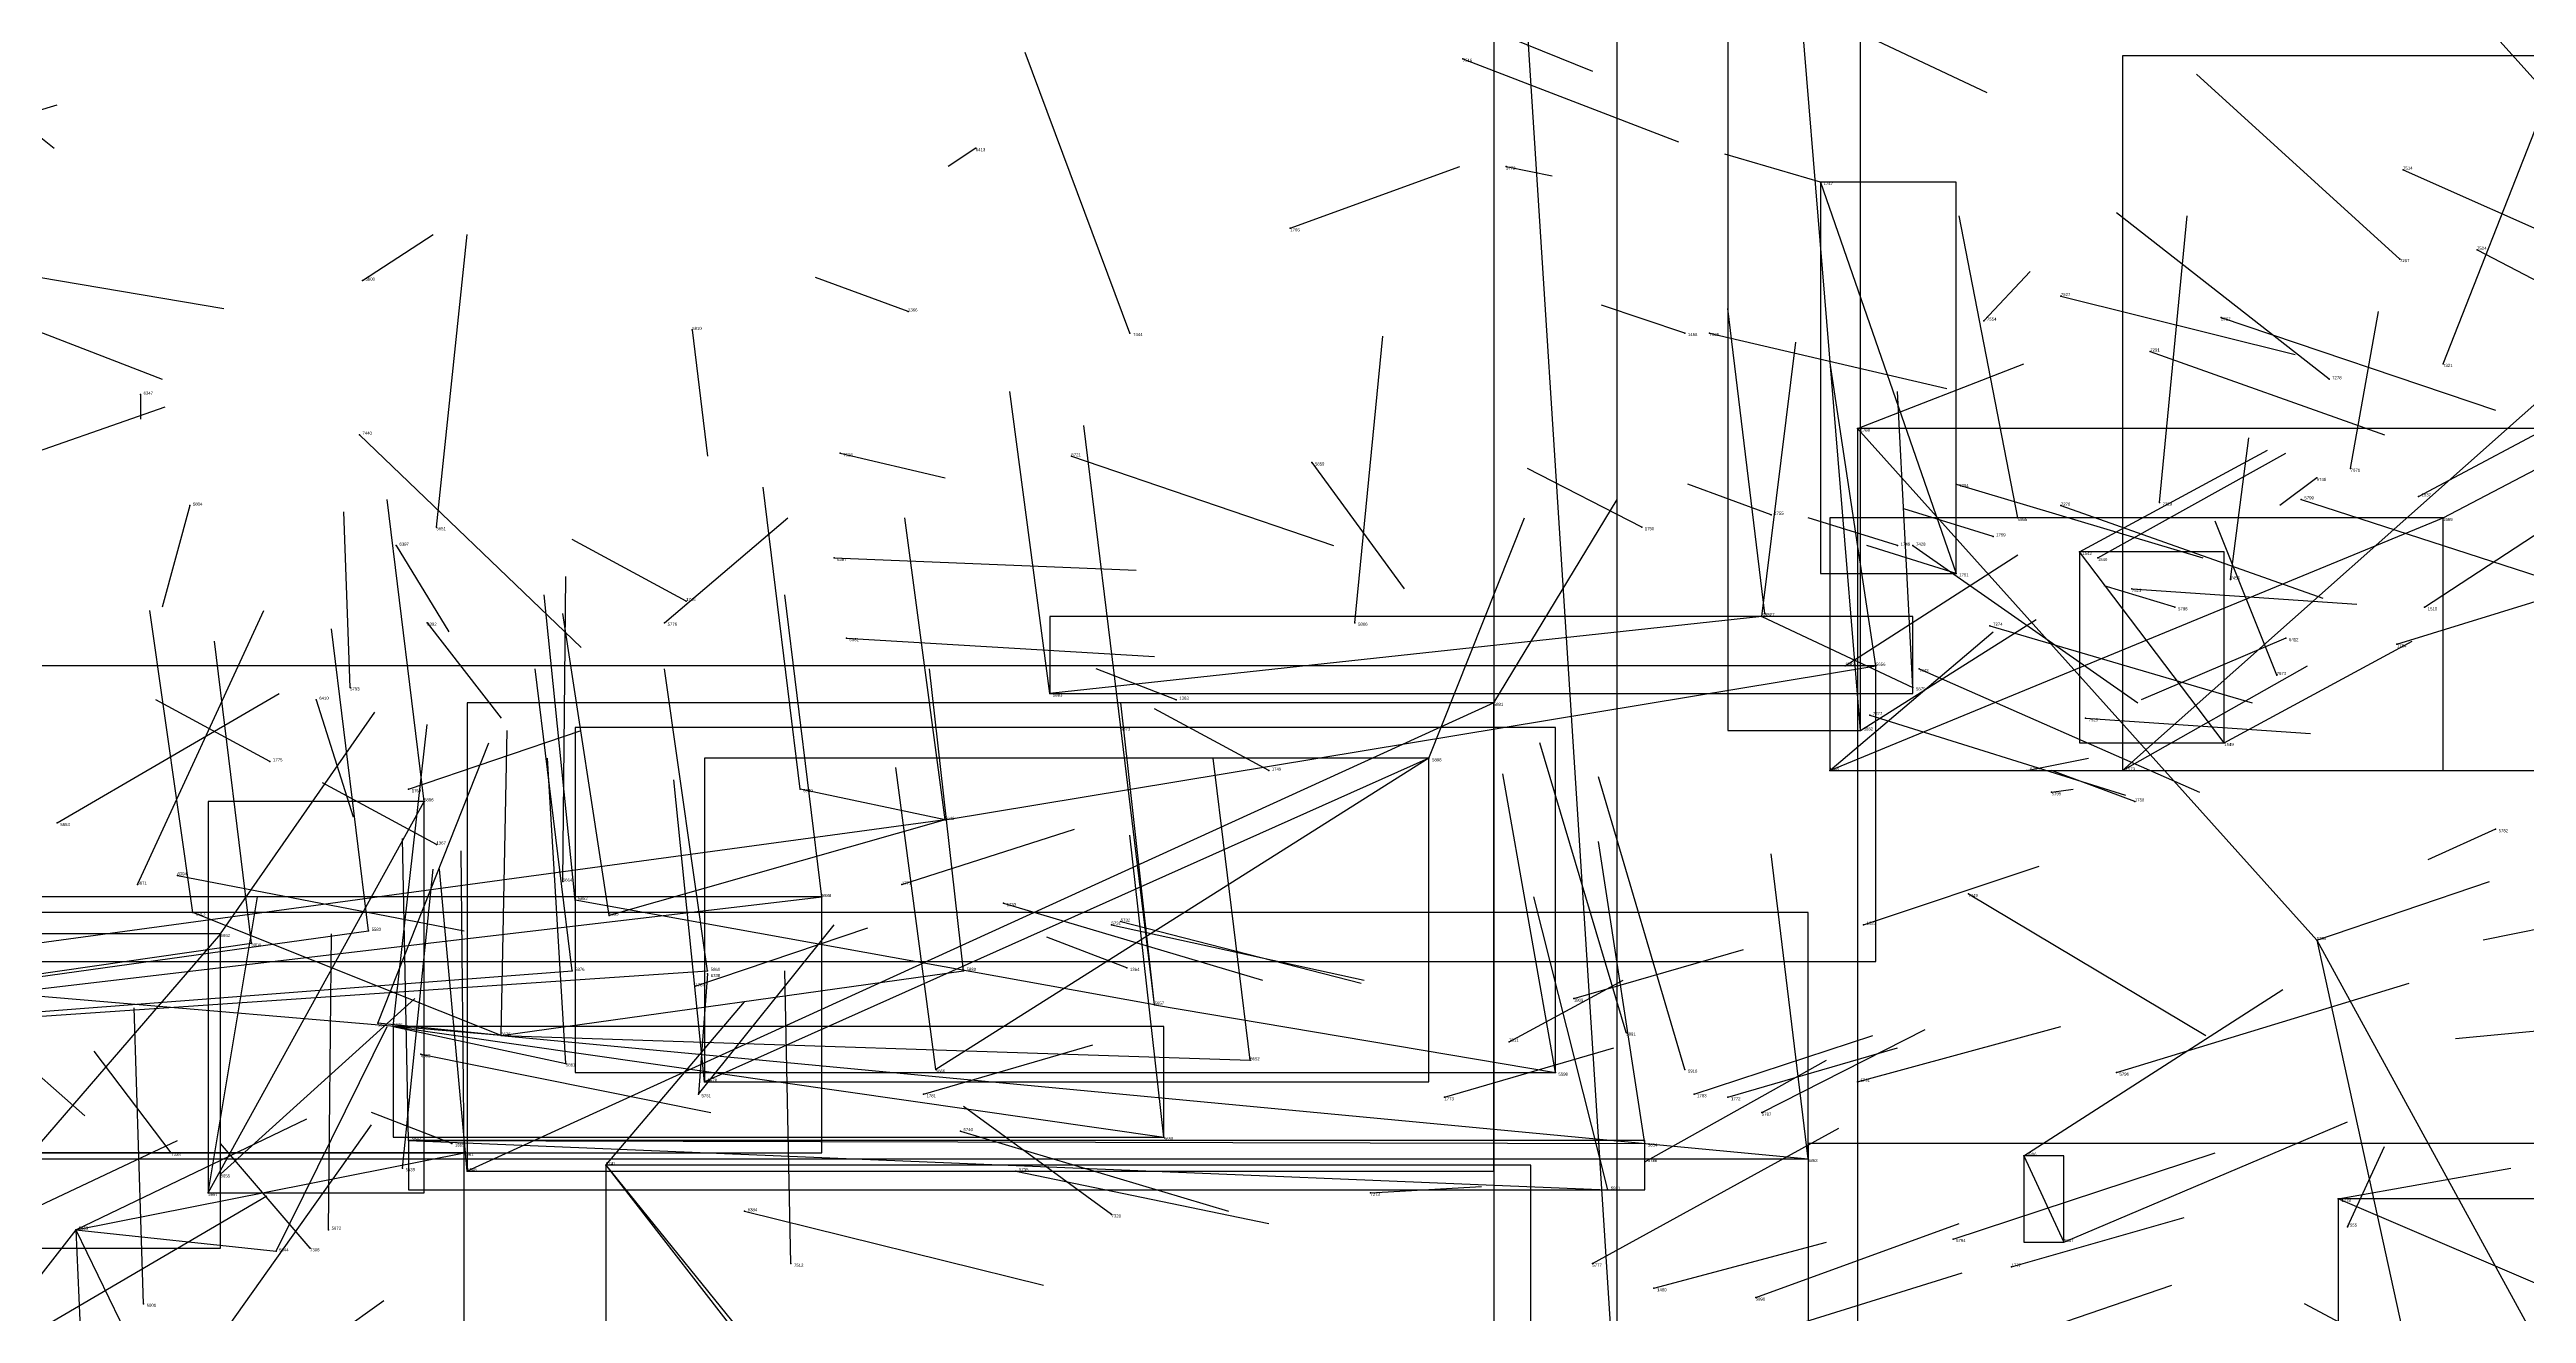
# Model space of a CAD drawing. Extents: x 59.1 to 70.8, y 600.3 to 605.1.
# Drawn here: x 65.019 to 65.823, y 603.99 to 604.4 of the extents above; entities that cross this region are included whole.
import ezdxf

# ---------------------------------------------------------------- set-up
doc = ezdxf.new("R2010")
doc.units = 0
for name, color, linetype in [('Clients', 3, 'CONTINUOUS'), ('Facilities', 3, 'CONTINUOUS'), ('Facilities_lines', 3, 'CONTINUOUS'), ('Min_max_boxes', 1, 'CONTINUOUS'), ('Normals', 1, 'CONTINUOUS'), ('Source_points', 5, 'CONTINUOUS'), ('Text', 3, 'CONTINUOUS')]:
    doc.layers.add(name, color=color, linetype=linetype)

msp = doc.modelspace()

# ---------------------------------------------------------------- linework, layer by layer
at = {"layer": 'Clients', "color": 5}
for p in [(65.606, 604.277, 449.58), (65.796, 604.248, 453.016), (65.678, 604.237, 453.11), (65.638, 604.23, 448.2), (65.612, 604.2, 453.409), (65.344, 604.191, 453.387), (65.624, 604.193, 453.31), (65.367, 604.18, 453.32), (65.692, 604.166, 453.071), (65.141, 604.156, 453.453), (65.263, 604.16, 453.371), (65.19, 604.124, 453.612), (65.27, 604.125, 453.44), (65.066, 604.12, 453.454), (65.123, 604.114, 453.392), (65.201, 604.119, 453.542), (65.085, 604.11, 453.41), (65.189, 604.101, 453.412), (65.233, 604.101, 453.558), (65.316, 604.101, 453.283), (65.126, 604.084, 453.833), (65.187, 604.071, 453.683), (65.232, 604.065, 453.621), (65.307, 604.069, 453.571), (65.409, 604.072, 453.781), (65.508, 604.068, 453.95), (65.154, 604.042, 453.806), (65.381, 604.047, 453.808), (65.537, 604.045, 453.964), (65.155, 604.036, 453.658), (65.59, 604.04, 454.01), (65.525, 604.03, 454.061), (65.762, 604.027, 449.575), (65.093, 604.01, 453.914), (65.673, 604.013, 454.478)]:
    msp.add_point(p, dxfattribs=at)
at = {"layer": 'Facilities', "color": 3}
for p in [(65.478, 604.397, 459.032), (65.32, 604.368, 457.33), (65.492, 604.362, 454.854), (65.594, 604.357, 448.176), (65.783, 604.361, 459.097), (65.422, 604.342, 449.6), (65.782, 604.332, 458.79), (65.807, 604.335, 459.158), (65.121, 604.325, 454.78), (65.298, 604.315, 447.928), (65.672, 604.32, 459.078), (65.228, 604.309, 454.587), (65.37, 604.308, 461.806), (65.55, 604.308, 447.998), (65.558, 604.308, 459.004), (65.647, 604.312, 462.755), (65.724, 604.313, 454.578), (65.701, 604.302, 458.85), (65.796, 604.298, 462.051), (65.759, 604.293, 458.785), (65.049, 604.288, 457.194), (65.12, 604.275, 461.57), (65.276, 604.269, 459.436), (65.351, 604.268, 455.786), (65.429, 604.266, 454.482), (65.638, 604.259, 458.89), (65.755, 604.261, 454.812), (65.766, 604.264, 460.349), (65.065, 604.252, 454.702), (65.672, 604.252, 458.762), (65.704, 604.253, 462.03), (65.75, 604.254, 454.58), (65.788, 604.255, 453.085), (65.145, 604.245, 453.966), (65.536, 604.245, 448.245), (65.578, 604.249, 448.12), (65.65, 604.242, 448.258), (65.658, 604.248, 453.472), (65.132, 604.239, 456.974), (65.274, 604.235, 456.408), (65.619, 604.239, 448.175), (65.624, 604.239, 461.219), (65.684, 604.235, 453.041), (65.727, 604.228, 460.316), (65.226, 604.221, 448.03), (65.695, 604.225, 459.236), (65.709, 604.219, 454.819), (65.79, 604.219, 452.956), (65.142, 604.214, 456.959), (65.219, 604.214, 454.764), (65.443, 604.214, 453.3), (65.575, 604.216, 453.296), (65.576, 604.217, 453.369), (65.649, 604.213, 458.841), (65.278, 604.209, 456.357), (65.745, 604.209, 457.13), (65.781, 604.207, 449.341), (65.602, 604.2, 453.157), (65.626, 604.199, 461.757), (65.742, 604.197, 460.409), (65.106, 604.189, 457.022), (65.117, 604.193, 454.762), (65.385, 604.189, 447.956), (65.488, 604.188, 453.24), (65.607, 604.179, 453.227), (65.61, 604.184, 458.891), (65.68, 604.183, 459.224), (65.467, 604.17, 453.247), (65.725, 604.175, 453.09), (65.091, 604.169, 448.004), (65.415, 604.166, 448.259), (65.597, 604.166, 453.225), (65.661, 604.166, 454.799), (65.136, 604.16, 449.977), (65.669, 604.159, 454.729), (65.696, 604.156, 448.106), (65.022, 604.149, 453.949), (65.31, 604.15, 453.324), (65.813, 604.147, 454.728), (65.145, 604.142, 447.973), (65.048, 604.129, 453.803), (65.061, 604.132, 456.319), (65.186, 604.13, 453.684), (65.296, 604.129, 449.862), (65.329, 604.123, 455.755), (65.642, 604.126, 461.266), (65.075, 604.113, 453.893), (65.364, 604.116, 455.813), (65.367, 604.117, 455.755), (65.608, 604.116, 449.748), (65.755, 604.111, 449.536), (65.233, 604.1, 457.064), (65.369, 604.102, 447.939), (65.229, 604.096, 449.859), (65.378, 604.09, 453.84), (65.514, 604.092, 449.782), (65.131, 604.083, 453.763), (65.531, 604.081, 454.099), (65.14, 604.074, 456.364), (65.166, 604.08, 453.703), (65.493, 604.078, 462.518), (65.55, 604.069, 454.18), (65.606, 604.065, 454.736), (65.69, 604.068, 454.404), (65.23, 604.061, 454.833), (65.303, 604.061, 449.862), (65.472, 604.06, 449.769), (65.553, 604.061, 449.594), (65.564, 604.06, 449.719), (65.315, 604.049, 455.727), (65.575, 604.055, 454.781), (65.059, 604.042, 462.447), (65.136, 604.046, 453.765), (65.15, 604.045, 447.911), (65.66, 604.041, 454.26), (65.075, 604.035, 453.889), (65.134, 604.037, 453.812), (65.2, 604.038, 455.034), (65.333, 604.036, 455.81), (65.537, 604.039, 454.874), (65.071, 604.029, 453.802), (65.448, 604.029, 459.244), (65.028, 604.017, 453.961), (65.11, 604.017, 453.822), (65.245, 604.023, 456.304), (65.364, 604.022, 462.233), (65.765, 604.018, 462.608), (65.104, 604.011, 462.388), (65.637, 604.014, 454.581), (65.26, 604.006, 459.359), (65.52, 604.006, 454.548), (65.656, 604.005, 449.663), (65.05, 603.993, 453.808), (65.54, 603.998, 449.717), (65.573, 603.995, 454.77)]:
    msp.add_point(p, dxfattribs=at)
at = {"layer": 'Facilities_lines', "color": 3}
for p, q in [((65.607, 604.179, 453.227), (65.564, 604.702, 452.967)), ((65.488, 604.576, 454.639), (65.528, 603.952, 454.71)), ((65.953, 604.398, 452.803), (65.692, 604.166, 453.071)), ((65.594, 604.357, 448.176), (65.638, 604.23, 448.2)), ((65.755, 604.111, 449.536), (65.606, 604.277, 449.58)), ((65.597, 604.166, 453.225), (65.796, 604.248, 453.016)), ((65.725, 604.175, 453.09), (65.678, 604.237, 453.11)), ((65.575, 604.216, 453.296), (65.344, 604.191, 453.387)), ((65.575, 604.216, 453.296), (65.624, 604.193, 453.31)), ((65.31, 604.15, 453.324), (65.612, 604.2, 453.409)), ((65.488, 604.188, 453.24), (65.155, 604.036, 453.658)), ((65.378, 604.09, 453.84), (65.367, 604.18, 453.32)), ((65.467, 604.17, 453.247), (65.232, 604.065, 453.621)), ((65.467, 604.17, 453.247), (65.307, 604.069, 453.571)), ((65.071, 604.029, 453.802), (65.141, 604.156, 453.453)), ((65.31, 604.15, 453.324), (65.263, 604.16, 453.371)), ((65.31, 604.15, 453.324), (64.972, 604.104, 453.41)), ((65.31, 604.15, 453.324), (65.201, 604.119, 453.542)), ((64.836, 604.074, 453.44), (65.27, 604.125, 453.44)), ((65.378, 604.09, 453.84), (65.19, 604.124, 453.612)), ((64.836, 604.074, 453.44), (65.123, 604.114, 453.392)), ((65.075, 604.113, 453.893), (64.987, 604.011, 454.044)), ((65.166, 604.08, 453.703), (65.066, 604.12, 453.454)), ((65.166, 604.08, 453.703), (64.825, 604.109, 453.487)), ((64.836, 604.074, 453.44), (65.085, 604.11, 453.41)), ((65.755, 604.111, 449.536), (65.888, 603.868, 449.484)), ((65.755, 604.111, 449.536), (65.915, 603.383, 449.57)), ((64.836, 604.074, 453.44), (65.233, 604.101, 453.558)), ((64.836, 604.074, 453.44), (65.189, 604.101, 453.412)), ((65.166, 604.08, 453.703), (65.316, 604.101, 453.283)), ((65.378, 604.09, 453.84), (65.508, 604.068, 453.95)), ((65.166, 604.08, 453.703), (65.126, 604.084, 453.833)), ((65.131, 604.083, 453.763), (65.381, 604.047, 453.808)), ((65.131, 604.083, 453.763), (65.187, 604.071, 453.683)), ((65.166, 604.08, 453.703), (65.409, 604.072, 453.781)), ((65.166, 604.08, 453.703), (65.59, 604.04, 454.01)), ((65.028, 604.017, 453.961), (65.154, 604.042, 453.806)), ((65.136, 604.046, 453.765), (65.537, 604.045, 453.964)), ((65.136, 604.046, 453.765), (65.525, 604.03, 454.061)), ((65.66, 604.041, 454.26), (65.673, 604.013, 454.478)), ((65.2, 604.038, 455.034), (65.5, 603.667, 455.043)), ((65.2, 604.038, 455.034), (65.439, 603.73, 455.004)), ((66.173, 603.851, 449.286), (65.762, 604.027, 449.575)), ((65.028, 604.017, 453.961), (64.927, 603.887, 454.25)), ((65.028, 604.017, 453.961), (65.035, 603.863, 454.095)), ((65.028, 604.017, 453.961), (65.093, 604.01, 453.914)), ((65.028, 604.017, 453.961), (65.062, 603.947, 453.982))]:
    msp.add_line(p, q, dxfattribs=at)
at = {"layer": 'Min_max_boxes', "color": 1}
for p, q in [((65.564, 604.702, 452.967), (65.564, 604.179, 452.967)), ((65.564, 604.702, 453.227), (65.564, 604.179, 453.227)), ((65.607, 604.179, 452.967), (65.607, 604.702, 452.967)), ((65.607, 604.179, 453.227), (65.607, 604.702, 453.227)), ((65.488, 604.576, 454.639), (65.488, 603.952, 454.639)), ((65.488, 604.576, 454.71), (65.488, 603.952, 454.71)), ((65.528, 603.952, 454.639), (65.528, 604.576, 454.639)), ((65.528, 603.952, 454.71), (65.528, 604.576, 454.71)), ((65.963, 604.398, 452.803), (65.692, 604.398, 452.803)), ((65.692, 604.398, 452.803), (65.692, 604.166, 452.803)), ((65.963, 604.398, 453.071), (65.692, 604.398, 453.071)), ((65.692, 604.398, 453.071), (65.692, 604.166, 453.071)), ((65.692, 604.398, 452.803), (65.692, 604.398, 453.071)), ((65.638, 604.357, 448.176), (65.594, 604.357, 448.176)), ((65.594, 604.357, 448.176), (65.594, 604.23, 448.176)), ((65.638, 604.357, 448.2), (65.594, 604.357, 448.2)), ((65.594, 604.357, 448.2), (65.594, 604.23, 448.2)), ((65.594, 604.357, 448.176), (65.594, 604.357, 448.2)), ((65.638, 604.23, 448.176), (65.638, 604.357, 448.176)), ((65.638, 604.23, 448.2), (65.638, 604.357, 448.2)), ((65.638, 604.357, 448.176), (65.638, 604.357, 448.2)), ((65.915, 604.277, 449.484), (65.606, 604.277, 449.484)), ((65.606, 604.277, 449.484), (65.606, 603.383, 449.484)), ((65.915, 604.277, 449.58), (65.606, 604.277, 449.58)), ((65.606, 604.277, 449.58), (65.606, 603.383, 449.58)), ((65.606, 604.277, 449.484), (65.606, 604.277, 449.58)), ((65.796, 604.248, 453.016), (65.597, 604.248, 453.016)), ((65.597, 604.248, 453.016), (65.597, 604.166, 453.016)), ((65.796, 604.248, 453.225), (65.597, 604.248, 453.225)), ((65.597, 604.248, 453.225), (65.597, 604.166, 453.225)), ((65.597, 604.248, 453.016), (65.597, 604.248, 453.225)), ((65.796, 604.166, 453.016), (65.796, 604.248, 453.016)), ((65.796, 604.166, 453.225), (65.796, 604.248, 453.225)), ((65.796, 604.248, 453.016), (65.796, 604.248, 453.225)), ((65.725, 604.237, 453.09), (65.678, 604.237, 453.09)), ((65.678, 604.237, 453.09), (65.678, 604.175, 453.09)), ((65.725, 604.237, 453.11), (65.678, 604.237, 453.11)), ((65.678, 604.237, 453.11), (65.678, 604.175, 453.11)), ((65.678, 604.237, 453.09), (65.678, 604.237, 453.11)), ((65.725, 604.175, 453.09), (65.725, 604.237, 453.09)), ((65.725, 604.175, 453.11), (65.725, 604.237, 453.11)), ((65.725, 604.237, 453.09), (65.725, 604.237, 453.11)), ((65.594, 604.23, 448.176), (65.638, 604.23, 448.176)), ((65.594, 604.23, 448.2), (65.638, 604.23, 448.2)), ((65.594, 604.23, 448.176), (65.594, 604.23, 448.2)), ((65.638, 604.23, 448.176), (65.638, 604.23, 448.2)), ((65.624, 604.216, 453.296), (65.344, 604.216, 453.296)), ((65.344, 604.216, 453.296), (65.344, 604.191, 453.296)), ((65.624, 604.216, 453.387), (65.344, 604.216, 453.387)), ((65.344, 604.216, 453.387), (65.344, 604.191, 453.387)), ((65.344, 604.216, 453.296), (65.344, 604.216, 453.387)), ((65.624, 604.191, 453.296), (65.624, 604.216, 453.296)), ((65.624, 604.191, 453.387), (65.624, 604.216, 453.387)), ((65.624, 604.216, 453.296), (65.624, 604.216, 453.387)), ((65.612, 604.2, 453.324), (64.972, 604.2, 453.324)), ((65.612, 604.2, 453.542), (64.972, 604.2, 453.542)), ((65.612, 604.104, 453.324), (65.612, 604.2, 453.324)), ((65.612, 604.104, 453.542), (65.612, 604.2, 453.542)), ((65.612, 604.2, 453.324), (65.612, 604.2, 453.542)), ((65.488, 604.188, 453.24), (65.155, 604.188, 453.24)), ((65.155, 604.188, 453.24), (65.155, 604.036, 453.24)), ((65.488, 604.188, 453.658), (65.155, 604.188, 453.658)), ((65.155, 604.188, 453.658), (65.155, 604.036, 453.658)), ((65.155, 604.188, 453.24), (65.155, 604.188, 453.658)), ((65.344, 604.191, 453.296), (65.624, 604.191, 453.296)), ((65.344, 604.191, 453.387), (65.624, 604.191, 453.387)), ((65.344, 604.191, 453.296), (65.344, 604.191, 453.387)), ((65.488, 604.036, 453.24), (65.488, 604.188, 453.24)), ((65.488, 604.036, 453.658), (65.488, 604.188, 453.658)), ((65.488, 604.188, 453.24), (65.488, 604.188, 453.658)), ((65.624, 604.191, 453.296), (65.624, 604.191, 453.387)), ((65.508, 604.18, 453.32), (65.19, 604.18, 453.32)), ((65.19, 604.18, 453.32), (65.19, 604.068, 453.32)), ((65.508, 604.18, 453.95), (65.19, 604.18, 453.95)), ((65.19, 604.18, 453.95), (65.19, 604.068, 453.95)), ((65.19, 604.18, 453.32), (65.19, 604.18, 453.95)), ((65.508, 604.068, 453.32), (65.508, 604.18, 453.32)), ((65.508, 604.068, 453.95), (65.508, 604.18, 453.95)), ((65.508, 604.18, 453.32), (65.508, 604.18, 453.95)), ((65.564, 604.179, 452.967), (65.607, 604.179, 452.967)), ((65.564, 604.179, 453.227), (65.607, 604.179, 453.227)), ((65.564, 604.179, 452.967), (65.564, 604.179, 453.227)), ((65.607, 604.179, 452.967), (65.607, 604.179, 453.227)), ((65.467, 604.17, 453.247), (65.232, 604.17, 453.247)), ((65.232, 604.17, 453.247), (65.232, 604.065, 453.247)), ((65.467, 604.17, 453.621), (65.232, 604.17, 453.621)), ((65.232, 604.17, 453.621), (65.232, 604.065, 453.621)), ((65.232, 604.17, 453.247), (65.232, 604.17, 453.621)), ((65.467, 604.065, 453.247), (65.467, 604.17, 453.247)), ((65.467, 604.065, 453.621), (65.467, 604.17, 453.621)), ((65.467, 604.17, 453.247), (65.467, 604.17, 453.621)), ((65.678, 604.175, 453.09), (65.725, 604.175, 453.09)), ((65.678, 604.175, 453.11), (65.725, 604.175, 453.11)), ((65.678, 604.175, 453.09), (65.678, 604.175, 453.11)), ((65.725, 604.175, 453.09), (65.725, 604.175, 453.11)), ((65.597, 604.166, 453.016), (65.796, 604.166, 453.016)), ((65.597, 604.166, 453.225), (65.796, 604.166, 453.225)), ((65.597, 604.166, 453.016), (65.597, 604.166, 453.225)), ((65.692, 604.166, 452.803), (65.963, 604.166, 452.803)), ((65.692, 604.166, 453.071), (65.963, 604.166, 453.071)), ((65.692, 604.166, 452.803), (65.692, 604.166, 453.071)), ((65.796, 604.166, 453.016), (65.796, 604.166, 453.225)), ((65.141, 604.156, 453.453), (65.071, 604.156, 453.453)), ((65.071, 604.156, 453.453), (65.071, 604.029, 453.453)), ((65.141, 604.156, 453.802), (65.071, 604.156, 453.802)), ((65.071, 604.156, 453.802), (65.071, 604.029, 453.802)), ((65.071, 604.156, 453.453), (65.071, 604.156, 453.802)), ((65.141, 604.029, 453.453), (65.141, 604.156, 453.453)), ((65.141, 604.029, 453.802), (65.141, 604.156, 453.802)), ((65.141, 604.156, 453.453), (65.141, 604.156, 453.802)), ((65.27, 604.125, 453.392), (64.381, 604.125, 453.392)), ((65.27, 604.125, 453.558), (64.381, 604.125, 453.558)), ((65.27, 604.042, 453.392), (65.27, 604.125, 453.392)), ((65.27, 604.042, 453.558), (65.27, 604.125, 453.558)), ((65.27, 604.125, 453.392), (65.27, 604.125, 453.558)), ((65.59, 604.12, 453.283), (64.825, 604.12, 453.283)), ((65.59, 604.12, 454.01), (64.825, 604.12, 454.01)), ((65.075, 604.113, 453.893), (64.987, 604.113, 453.893)), ((65.075, 604.113, 454.044), (64.987, 604.113, 454.044)), ((65.075, 604.011, 453.893), (65.075, 604.113, 453.893)), ((65.075, 604.011, 454.044), (65.075, 604.113, 454.044)), ((65.075, 604.113, 453.893), (65.075, 604.113, 454.044)), ((65.59, 604.04, 453.283), (65.59, 604.12, 453.283)), ((65.59, 604.04, 454.01), (65.59, 604.12, 454.01)), ((65.59, 604.12, 453.283), (65.59, 604.12, 454.01)), ((64.972, 604.104, 453.324), (65.612, 604.104, 453.324)), ((64.972, 604.104, 453.542), (65.612, 604.104, 453.542)), ((65.612, 604.104, 453.324), (65.612, 604.104, 453.542)), ((65.381, 604.083, 453.683), (65.131, 604.083, 453.683)), ((65.131, 604.083, 453.683), (65.131, 604.047, 453.683)), ((65.381, 604.083, 453.808), (65.131, 604.083, 453.808)), ((65.131, 604.083, 453.808), (65.131, 604.047, 453.808)), ((65.131, 604.083, 453.683), (65.131, 604.083, 453.808)), ((65.381, 604.047, 453.683), (65.381, 604.083, 453.683)), ((65.381, 604.047, 453.808), (65.381, 604.083, 453.808)), ((65.381, 604.083, 453.683), (65.381, 604.083, 453.808)), ((65.19, 604.068, 453.32), (65.508, 604.068, 453.32)), ((65.19, 604.068, 453.95), (65.508, 604.068, 453.95)), ((65.19, 604.068, 453.32), (65.19, 604.068, 453.95)), ((65.232, 604.065, 453.247), (65.467, 604.065, 453.247)), ((65.232, 604.065, 453.621), (65.467, 604.065, 453.621)), ((65.232, 604.065, 453.247), (65.232, 604.065, 453.621)), ((65.467, 604.065, 453.247), (65.467, 604.065, 453.621)), ((65.508, 604.068, 453.32), (65.508, 604.068, 453.95)), ((64.381, 604.042, 453.392), (65.27, 604.042, 453.392)), ((64.381, 604.042, 453.558), (65.27, 604.042, 453.558)), ((65.154, 604.042, 453.806), (64.927, 604.042, 453.806)), ((65.154, 604.042, 454.25), (64.927, 604.042, 454.25)), ((65.131, 604.047, 453.683), (65.381, 604.047, 453.683)), ((65.131, 604.047, 453.808), (65.381, 604.047, 453.808)), ((65.131, 604.047, 453.683), (65.131, 604.047, 453.808)), ((65.537, 604.046, 453.765), (65.136, 604.046, 453.765)), ((65.136, 604.046, 453.765), (65.136, 604.03, 453.765)), ((65.537, 604.046, 454.061), (65.136, 604.046, 454.061)), ((65.136, 604.046, 454.061), (65.136, 604.03, 454.061)), ((65.136, 604.046, 453.765), (65.136, 604.046, 454.061)), ((65.154, 603.863, 453.806), (65.154, 604.042, 453.806)), ((65.154, 603.863, 454.25), (65.154, 604.042, 454.25)), ((65.154, 604.042, 453.806), (65.154, 604.042, 454.25)), ((65.27, 604.042, 453.392), (65.27, 604.042, 453.558)), ((65.381, 604.047, 453.683), (65.381, 604.047, 453.808)), ((65.537, 604.03, 453.765), (65.537, 604.046, 453.765)), ((65.537, 604.03, 454.061), (65.537, 604.046, 454.061)), ((65.537, 604.046, 453.765), (65.537, 604.046, 454.061)), ((66.005, 604.045, 449.371), (65.59, 604.045, 449.371)), ((65.59, 604.045, 449.371), (65.59, 603.884, 449.371)), ((66.005, 604.045, 449.7), (65.59, 604.045, 449.7)), ((65.59, 604.045, 449.7), (65.59, 603.884, 449.7)), ((65.59, 604.045, 449.371), (65.59, 604.045, 449.7)), ((65.673, 604.041, 454.26), (65.66, 604.041, 454.26)), ((65.66, 604.041, 454.26), (65.66, 604.013, 454.26)), ((65.673, 604.041, 454.478), (65.66, 604.041, 454.478)), ((65.66, 604.041, 454.478), (65.66, 604.013, 454.478)), ((65.66, 604.041, 454.26), (65.66, 604.041, 454.478)), ((65.673, 604.013, 454.26), (65.673, 604.041, 454.26)), ((65.673, 604.013, 454.478), (65.673, 604.041, 454.478)), ((65.673, 604.041, 454.26), (65.673, 604.041, 454.478)), ((64.825, 604.04, 453.283), (65.59, 604.04, 453.283)), ((64.825, 604.04, 454.01), (65.59, 604.04, 454.01)), ((65.155, 604.036, 453.24), (65.488, 604.036, 453.24)), ((65.155, 604.036, 453.658), (65.488, 604.036, 453.658)), ((65.155, 604.036, 453.24), (65.155, 604.036, 453.658)), ((65.5, 604.038, 455.004), (65.2, 604.038, 455.004)), ((65.2, 604.038, 455.004), (65.2, 603.667, 455.004)), ((65.5, 604.038, 455.043), (65.2, 604.038, 455.043)), ((65.2, 604.038, 455.043), (65.2, 603.667, 455.043)), ((65.2, 604.038, 455.004), (65.2, 604.038, 455.043)), ((65.488, 604.036, 453.24), (65.488, 604.036, 453.658)), ((65.5, 603.667, 455.004), (65.5, 604.038, 455.004)), ((65.5, 603.667, 455.043), (65.5, 604.038, 455.043)), ((65.5, 604.038, 455.004), (65.5, 604.038, 455.043)), ((65.59, 604.04, 453.283), (65.59, 604.04, 454.01)), ((65.071, 604.029, 453.453), (65.141, 604.029, 453.453)), ((65.071, 604.029, 453.802), (65.141, 604.029, 453.802)), ((65.071, 604.029, 453.453), (65.071, 604.029, 453.802)), ((65.136, 604.03, 453.765), (65.537, 604.03, 453.765)), ((65.136, 604.03, 454.061), (65.537, 604.03, 454.061)), ((65.136, 604.03, 453.765), (65.136, 604.03, 454.061)), ((65.141, 604.029, 453.453), (65.141, 604.029, 453.802)), ((65.537, 604.03, 453.765), (65.537, 604.03, 454.061)), ((66.173, 604.027, 449.286), (65.762, 604.027, 449.286)), ((65.762, 604.027, 449.286), (65.762, 603.526, 449.286)), ((66.173, 604.027, 449.617), (65.762, 604.027, 449.617)), ((65.762, 604.027, 449.617), (65.762, 603.526, 449.617)), ((65.762, 604.027, 449.286), (65.762, 604.027, 449.617)), ((64.987, 604.011, 453.893), (65.075, 604.011, 453.893)), ((64.987, 604.011, 454.044), (65.075, 604.011, 454.044)), ((65.075, 604.011, 453.893), (65.075, 604.011, 454.044)), ((65.66, 604.013, 454.26), (65.673, 604.013, 454.26)), ((65.66, 604.013, 454.478), (65.673, 604.013, 454.478)), ((65.66, 604.013, 454.26), (65.66, 604.013, 454.478)), ((65.673, 604.013, 454.26), (65.673, 604.013, 454.478))]:
    msp.add_line(p, q, dxfattribs=at)
at = {"layer": 'Normals', "color": 1}
for p, q in [((65.834, 604.381, 458.776), (65.773, 604.449, 458.735)), ((64.943, 604.43, 455.981), (65.021, 604.368, 455.97)), ((65.436, 604.427, 455.657), (65.52, 604.393, 455.699)), ((65.574, 604.421, 458.954), (65.648, 604.386, 459.012)), ((65.37, 604.308, 461.806), (65.336, 604.399, 461.831)), ((65.478, 604.397, 459.032), (65.548, 604.37, 459.097)), ((65.782, 604.332, 458.79), (65.716, 604.392, 458.744)), ((64.938, 604.357, 453.999), (65.022, 604.382, 454.047)), ((65.796, 604.298, 462.051), (65.827, 604.377, 462.104)), ((65.32, 604.368, 457.33), (65.311, 604.362, 457.429)), ((65.422, 604.342, 449.6), (65.477, 604.362, 449.681)), ((65.492, 604.362, 454.854), (65.507, 604.359, 454.953)), ((65.594, 604.357, 448.176), (65.563, 604.366, 448.271)), ((65.783, 604.361, 459.097), (65.857, 604.328, 459.156)), ((65.658, 604.248, 453.472), (65.639, 604.346, 453.481)), ((65.759, 604.293, 458.785), (65.69, 604.347, 458.737)), ((65.704, 604.253, 462.03), (65.713, 604.346, 462.065)), ((65.121, 604.325, 454.78), (65.144, 604.34, 454.876)), ((65.145, 604.245, 453.966), (65.155, 604.34, 453.997)), ((64.981, 604.332, 456.154), (65.076, 604.316, 456.182)), ((65.807, 604.335, 459.158), (65.88, 604.297, 459.214)), ((64.963, 604.329, 456.062), (65.056, 604.293, 456.053)), ((65.298, 604.315, 447.928), (65.268, 604.326, 448.023)), ((65.647, 604.312, 462.755), (65.662, 604.328, 462.853)), ((65.55, 604.308, 447.998), (65.523, 604.317, 448.094)), ((65.576, 604.217, 453.369), (65.564, 604.316, 453.378)), ((65.672, 604.32, 459.078), (65.748, 604.301, 459.141)), ((65.766, 604.264, 460.349), (65.775, 604.315, 460.435)), ((65.228, 604.309, 454.587), (65.233, 604.268, 454.678)), ((65.443, 604.214, 453.3), (65.452, 604.307, 453.336)), ((65.558, 604.308, 459.004), (65.635, 604.29, 459.065)), ((65.724, 604.313, 454.578), (65.813, 604.283, 454.545)), ((65.575, 604.216, 453.296), (65.586, 604.305, 453.34)), ((65.612, 604.2, 453.409), (65.597, 604.299, 453.416)), ((65.606, 604.277, 449.58), (65.66, 604.298, 449.661)), ((65.701, 604.302, 458.85), (65.777, 604.275, 458.909)), ((64.974, 604.255, 453.984), (65.057, 604.284, 454.032)), ((65.049, 604.288, 457.194), (65.049, 604.28, 457.294)), ((65.344, 604.191, 453.387), (65.331, 604.289, 453.404)), ((65.624, 604.193, 453.31), (65.619, 604.289, 453.338)), ((65.788, 604.255, 453.085), (65.85, 604.288, 453.156)), ((65.12, 604.275, 461.57), (65.192, 604.206, 461.582)), ((65.367, 604.18, 453.32), (65.355, 604.278, 453.336)), ((65.727, 604.228, 460.316), (65.733, 604.274, 460.405)), ((65.796, 604.248, 453.016), (65.857, 604.28, 453.088)), ((65.276, 604.269, 459.436), (65.31, 604.261, 459.53)), ((65.351, 604.268, 455.786), (65.436, 604.239, 455.829)), ((65.429, 604.266, 454.482), (65.459, 604.225, 454.568)), ((65.678, 604.237, 453.11), (65.739, 604.27, 453.182)), ((65.684, 604.235, 453.041), (65.745, 604.269, 453.112)), ((65.263, 604.16, 453.371), (65.251, 604.258, 453.386)), ((65.536, 604.245, 448.245), (65.499, 604.264, 448.336)), ((65.578, 604.249, 448.12), (65.551, 604.259, 448.216)), ((65.638, 604.259, 458.89), (65.718, 604.235, 458.945)), ((65.755, 604.261, 454.812), (65.743, 604.252, 454.911)), ((65.79, 604.219, 452.956), (65.851, 604.259, 453.024)), ((65.065, 604.252, 454.702), (65.056, 604.219, 454.796)), ((65.117, 604.193, 454.762), (65.115, 604.25, 454.844)), ((65.141, 604.156, 453.453), (65.129, 604.254, 453.468)), ((65.488, 604.188, 453.24), (65.528, 604.254, 453.303)), ((65.65, 604.242, 448.258), (65.621, 604.251, 448.353)), ((65.672, 604.252, 458.762), (65.757, 604.222, 458.805)), ((65.75, 604.254, 454.58), (65.827, 604.229, 454.522)), ((65.219, 604.214, 454.764), (65.259, 604.248, 454.849)), ((65.31, 604.15, 453.324), (65.297, 604.248, 453.341)), ((65.467, 604.17, 453.247), (65.498, 604.248, 453.302)), ((65.619, 604.239, 448.175), (65.59, 604.248, 448.27)), ((65.742, 604.197, 460.409), (65.722, 604.247, 460.493)), ((65.132, 604.239, 456.974), (65.149, 604.211, 457.068)), ((65.226, 604.221, 448.03), (65.189, 604.241, 448.121)), ((65.274, 604.235, 456.408), (65.372, 604.231, 456.426)), ((65.602, 604.2, 453.157), (65.658, 604.236, 453.232)), ((65.638, 604.23, 448.2), (65.609, 604.239, 448.295)), ((65.624, 604.239, 461.219), (65.697, 604.188, 461.264)), ((65.186, 604.13, 453.684), (65.187, 604.229, 453.695)), ((65.709, 604.219, 454.819), (65.686, 604.226, 454.916)), ((65.048, 604.129, 453.803), (65.089, 604.218, 453.822)), ((65.066, 604.12, 453.454), (65.052, 604.218, 453.466)), ((65.19, 604.124, 453.612), (65.18, 604.223, 453.624)), ((65.27, 604.125, 453.44), (65.258, 604.223, 453.456)), ((65.695, 604.225, 459.236), (65.768, 604.22, 459.304)), ((65.781, 604.207, 449.341), (65.836, 604.224, 449.423)), ((65.123, 604.114, 453.392), (65.111, 604.212, 453.408)), ((65.142, 604.214, 456.959), (65.166, 604.183, 457.051)), ((65.201, 604.119, 453.542), (65.186, 604.217, 453.554)), ((65.597, 604.166, 453.225), (65.65, 604.211, 453.297)), ((65.607, 604.179, 453.227), (65.664, 604.215, 453.301)), ((65.649, 604.213, 458.841), (65.734, 604.188, 458.888)), ((65.085, 604.11, 453.41), (65.073, 604.208, 453.425)), ((65.278, 604.209, 456.357), (65.378, 604.203, 456.36)), ((65.745, 604.209, 457.13), (65.698, 604.189, 457.216)), ((65.725, 604.175, 453.09), (65.786, 604.208, 453.162)), ((65.189, 604.101, 453.412), (65.177, 604.199, 453.428)), ((65.233, 604.101, 453.558), (65.219, 604.199, 453.57)), ((65.316, 604.101, 453.283), (65.305, 604.199, 453.298)), ((65.385, 604.189, 447.956), (65.359, 604.199, 448.052)), ((65.626, 604.199, 461.757), (65.717, 604.159, 461.743)), ((65.692, 604.166, 453.071), (65.752, 604.2, 453.143)), ((65.022, 604.149, 453.949), (65.094, 604.191, 454.004)), ((65.091, 604.169, 448.004), (65.054, 604.189, 448.095)), ((65.106, 604.189, 457.022), (65.118, 604.151, 457.114)), ((65.378, 604.09, 453.84), (65.367, 604.188, 453.858)), ((65.415, 604.166, 448.259), (65.378, 604.186, 448.35)), ((65.075, 604.113, 453.893), (65.125, 604.185, 453.941)), ((65.131, 604.083, 453.763), (65.142, 604.181, 453.781)), ((65.136, 604.16, 449.977), (65.192, 604.179, 450.058)), ((65.166, 604.08, 453.703), (65.168, 604.179, 453.715)), ((65.61, 604.184, 458.891), (65.693, 604.158, 458.941)), ((65.68, 604.183, 459.224), (65.753, 604.178, 459.292)), ((65.126, 604.084, 453.833), (65.162, 604.175, 453.855)), ((65.187, 604.071, 453.683), (65.181, 604.17, 453.698)), ((65.409, 604.072, 453.781), (65.397, 604.17, 453.798)), ((65.531, 604.081, 454.099), (65.503, 604.175, 454.116)), ((65.661, 604.166, 454.799), (65.681, 604.17, 454.897)), ((65.145, 604.142, 447.973), (65.108, 604.162, 448.064)), ((65.232, 604.065, 453.621), (65.222, 604.163, 453.637)), ((65.307, 604.069, 453.571), (65.294, 604.167, 453.586)), ((65.508, 604.068, 453.95), (65.491, 604.165, 453.97)), ((65.55, 604.069, 454.18), (65.522, 604.164, 454.194)), ((65.696, 604.156, 448.106), (65.669, 604.166, 448.202)), ((65.669, 604.159, 454.729), (65.676, 604.16, 454.829)), ((65.296, 604.129, 449.862), (65.352, 604.147, 449.943)), ((65.813, 604.147, 454.728), (65.791, 604.137, 454.825)), ((65.136, 604.046, 453.765), (65.134, 604.144, 453.783)), ((65.154, 604.042, 453.806), (65.153, 604.14, 453.828)), ((65.381, 604.047, 453.808), (65.37, 604.145, 453.826)), ((65.537, 604.045, 453.964), (65.522, 604.143, 453.979)), ((65.59, 604.04, 454.01), (65.578, 604.139, 454.022)), ((65.061, 604.132, 456.319), (65.154, 604.114, 456.352)), ((65.134, 604.037, 453.812), (65.144, 604.134, 453.832)), ((65.155, 604.036, 453.658), (65.146, 604.134, 453.674)), ((65.608, 604.116, 449.748), (65.665, 604.135, 449.828)), ((65.755, 604.111, 449.536), (65.811, 604.13, 449.617)), ((65.071, 604.029, 453.802), (65.087, 604.125, 453.826)), ((65.329, 604.123, 455.755), (65.413, 604.098, 455.803)), ((65.525, 604.03, 454.061), (65.501, 604.125, 454.082)), ((65.642, 604.126, 461.266), (65.719, 604.08, 461.311)), ((65.868, 604.123, 457.012), (65.809, 604.111, 457.092)), ((65.11, 604.017, 453.822), (65.111, 604.113, 453.851)), ((65.229, 604.096, 449.859), (65.285, 604.115, 449.94)), ((65.23, 604.061, 454.833), (65.274, 604.116, 454.904)), ((65.364, 604.116, 455.813), (65.446, 604.098, 455.867)), ((65.367, 604.117, 455.755), (65.445, 604.097, 455.814)), ((65.369, 604.102, 447.939), (65.343, 604.112, 448.035)), ((65.514, 604.092, 449.782), (65.569, 604.108, 449.864)), ((65.233, 604.1, 457.064), (65.23, 604.061, 457.156)), ((65.26, 604.006, 459.359), (65.258, 604.101, 459.391)), ((65.493, 604.078, 462.518), (65.53, 604.098, 462.609)), ((65.69, 604.068, 454.404), (65.785, 604.097, 454.414)), ((65.05, 603.993, 453.808), (65.047, 604.089, 453.835)), ((65.075, 604.035, 453.889), (65.138, 604.092, 453.942)), ((65.2, 604.038, 455.034), (65.245, 604.091, 455.106)), ((65.66, 604.041, 454.26), (65.744, 604.095, 454.268)), ((65.093, 604.01, 453.914), (65.129, 604.083, 453.972)), ((65.575, 604.055, 454.781), (65.628, 604.082, 454.862)), ((65.606, 604.065, 454.736), (65.672, 604.083, 454.809)), ((65.865, 604.085, 456.934), (65.8, 604.079, 457.01)), ((65.006, 604.076, 457.004), (65.031, 604.054, 457.098)), ((65.059, 604.042, 462.447), (65.034, 604.075, 462.538)), ((65.14, 604.074, 456.364), (65.234, 604.055, 456.337)), ((65.303, 604.061, 449.862), (65.358, 604.077, 449.944)), ((65.472, 604.06, 449.769), (65.527, 604.076, 449.851)), ((65.553, 604.061, 449.594), (65.611, 604.08, 449.673)), ((65.564, 604.06, 449.719), (65.619, 604.076, 449.801)), ((65.537, 604.039, 454.874), (65.596, 604.072, 454.948)), ((65.364, 604.022, 462.233), (65.316, 604.057, 462.313)), ((65.028, 604.017, 453.961), (65.103, 604.053, 454.017)), ((65.075, 603.982, 453.881), (65.124, 604.051, 453.934)), ((65.15, 604.045, 447.911), (65.124, 604.055, 448.007)), ((65.315, 604.049, 455.727), (65.402, 604.023, 455.769)), ((65.52, 604.006, 454.548), (65.6, 604.05, 454.589)), ((65.673, 604.013, 454.478), (65.765, 604.052, 454.485)), ((64.987, 604.011, 454.044), (65.061, 604.046, 454.101)), ((65.104, 604.011, 462.388), (65.075, 604.045, 462.478)), ((65.637, 604.014, 454.581), (65.722, 604.042, 454.626)), ((65.765, 604.018, 462.608), (65.777, 604.044, 462.704)), ((65.333, 604.036, 455.81), (65.415, 604.019, 455.864)), ((65.762, 604.027, 449.575), (65.818, 604.037, 449.657)), ((65.02, 603.987, 453.982), (65.09, 604.028, 454.04)), ((65.448, 604.029, 459.244), (65.484, 604.031, 459.337)), ((65.245, 604.023, 456.304), (65.342, 603.999, 456.297)), ((65.573, 603.995, 454.77), (65.639, 604.019, 454.841)), ((65.656, 604.005, 449.663), (65.712, 604.021, 449.745)), ((65.54, 603.998, 449.717), (65.596, 604.013, 449.799)), ((65.566, 603.98, 454.714), (65.64, 604.003, 454.777)), ((65.062, 603.947, 453.982), (65.128, 603.994, 454.041)), ((65.632, 603.973, 454.596), (65.708, 603.999, 454.656)), ((65.798, 603.968, 460.422), (65.751, 603.993, 460.507))]:
    msp.add_line(p, q, dxfattribs=at)
at = {"layer": 'Source_points', "color": 5}
for p in [(65.478, 604.397, 459.032), (65.32, 604.368, 457.33), (65.492, 604.362, 454.854), (65.594, 604.357, 448.176), (65.783, 604.361, 459.097), (65.422, 604.342, 449.6), (65.782, 604.332, 458.79), (65.807, 604.335, 459.158), (65.121, 604.325, 454.78), (65.298, 604.315, 447.928), (65.672, 604.32, 459.078), (65.228, 604.309, 454.587), (65.37, 604.308, 461.806), (65.55, 604.308, 447.998), (65.558, 604.308, 459.004), (65.647, 604.312, 462.755), (65.724, 604.313, 454.578), (65.701, 604.302, 458.85), (65.796, 604.298, 462.051), (65.759, 604.293, 458.785), (65.049, 604.288, 457.194), (65.12, 604.275, 461.57), (65.606, 604.277, 449.58), (65.276, 604.269, 459.436), (65.351, 604.268, 455.786), (65.429, 604.266, 454.482), (65.638, 604.259, 458.89), (65.755, 604.261, 454.812), (65.766, 604.264, 460.349), (65.065, 604.252, 454.702), (65.672, 604.252, 458.762), (65.704, 604.253, 462.03), (65.75, 604.254, 454.58), (65.788, 604.255, 453.085), (65.145, 604.245, 453.966), (65.536, 604.245, 448.245), (65.578, 604.249, 448.12), (65.65, 604.242, 448.258), (65.658, 604.248, 453.472), (65.796, 604.248, 453.016), (65.132, 604.239, 456.974), (65.274, 604.235, 456.408), (65.619, 604.239, 448.175), (65.624, 604.239, 461.219), (65.678, 604.237, 453.11), (65.684, 604.235, 453.041), (65.638, 604.23, 448.2), (65.727, 604.228, 460.316), (65.226, 604.221, 448.03), (65.695, 604.225, 459.236), (65.709, 604.219, 454.819), (65.79, 604.219, 452.956), (65.142, 604.214, 456.959), (65.219, 604.214, 454.764), (65.443, 604.214, 453.3), (65.575, 604.216, 453.296), (65.576, 604.217, 453.369), (65.649, 604.213, 458.841), (65.278, 604.209, 456.357), (65.745, 604.209, 457.13), (65.781, 604.207, 449.341), (65.602, 604.2, 453.157), (65.612, 604.2, 453.409), (65.626, 604.199, 461.757), (65.742, 604.197, 460.409), (65.106, 604.189, 457.022), (65.117, 604.193, 454.762), (65.344, 604.191, 453.387), (65.385, 604.189, 447.956), (65.488, 604.188, 453.24), (65.624, 604.193, 453.31), (65.367, 604.18, 453.32), (65.607, 604.179, 453.227), (65.61, 604.184, 458.891), (65.68, 604.183, 459.224), (65.467, 604.17, 453.247), (65.725, 604.175, 453.09), (65.091, 604.169, 448.004), (65.415, 604.166, 448.259), (65.597, 604.166, 453.225), (65.661, 604.166, 454.799), (65.692, 604.166, 453.071), (65.136, 604.16, 449.977), (65.141, 604.156, 453.453), (65.263, 604.16, 453.371), (65.669, 604.159, 454.729), (65.696, 604.156, 448.106), (65.022, 604.149, 453.949), (65.31, 604.15, 453.324), (65.813, 604.147, 454.728), (65.145, 604.142, 447.973), (65.048, 604.129, 453.803), (65.061, 604.132, 456.319), (65.186, 604.13, 453.684), (65.296, 604.129, 449.862), (65.19, 604.124, 453.612), (65.27, 604.125, 453.44), (65.329, 604.123, 455.755), (65.642, 604.126, 461.266), (65.066, 604.12, 453.454), (65.075, 604.113, 453.893), (65.123, 604.114, 453.392), (65.201, 604.119, 453.542), (65.364, 604.116, 455.813), (65.367, 604.117, 455.755), (65.608, 604.116, 449.748), (65.085, 604.11, 453.41), (65.755, 604.111, 449.536), (65.189, 604.101, 453.412), (65.233, 604.101, 453.558), (65.233, 604.1, 457.064), (65.316, 604.101, 453.283), (65.369, 604.102, 447.939), (65.229, 604.096, 449.859), (65.378, 604.09, 453.84), (65.514, 604.092, 449.782), (65.126, 604.084, 453.833), (65.131, 604.083, 453.763), (65.531, 604.081, 454.099), (65.14, 604.074, 456.364), (65.166, 604.08, 453.703), (65.493, 604.078, 462.518), (65.187, 604.071, 453.683), (65.232, 604.065, 453.621), (65.307, 604.069, 453.571), (65.409, 604.072, 453.781), (65.508, 604.068, 453.95), (65.55, 604.069, 454.18), (65.606, 604.065, 454.736), (65.69, 604.068, 454.404), (65.23, 604.061, 454.833), (65.303, 604.061, 449.862), (65.472, 604.06, 449.769), (65.553, 604.061, 449.594), (65.564, 604.06, 449.719), (65.315, 604.049, 455.727), (65.575, 604.055, 454.781), (65.059, 604.042, 462.447), (65.136, 604.046, 453.765), (65.15, 604.045, 447.911), (65.154, 604.042, 453.806), (65.381, 604.047, 453.808), (65.537, 604.045, 453.964), (65.66, 604.041, 454.26), (65.075, 604.035, 453.889), (65.134, 604.037, 453.812), (65.155, 604.036, 453.658), (65.2, 604.038, 455.034), (65.333, 604.036, 455.81), (65.537, 604.039, 454.874), (65.59, 604.04, 454.01), (65.071, 604.029, 453.802), (65.448, 604.029, 459.244), (65.525, 604.03, 454.061), (65.762, 604.027, 449.575), (65.028, 604.017, 453.961), (65.11, 604.017, 453.822), (65.245, 604.023, 456.304), (65.364, 604.022, 462.233), (65.765, 604.018, 462.608), (65.093, 604.01, 453.914), (65.104, 604.011, 462.388), (65.637, 604.014, 454.581), (65.673, 604.013, 454.478), (65.26, 604.006, 459.359), (65.52, 604.006, 454.548), (65.656, 604.005, 449.663), (65.05, 603.993, 453.808), (65.54, 603.998, 449.717), (65.573, 603.995, 454.77)]:
    msp.add_point(p, dxfattribs=at)

# ---------------------------------------------------------------- texts
at = {"layer": 'Text', "color": 3}
for s, p in [('7516', (65.478, 604.396, 459.032)), ('6413', (65.32, 604.367, 457.33)), ('5772', (65.492, 604.361, 454.854)), ('7514', (65.783, 604.361, 459.097)), ('1747', (65.595, 604.356, 448.176)), ('1766', (65.422, 604.341, 449.6)), ('7287', (65.782, 604.331, 458.79)), ('7524', (65.807, 604.335, 459.158)), ('5800', (65.122, 604.325, 454.78)), ('1366', (65.298, 604.315, 447.928)), ('7527', (65.672, 604.32, 459.078)), ('5810', (65.228, 604.309, 454.587)), ('7444', (65.371, 604.307, 461.806)), ('1468', (65.551, 604.307, 447.998)), ('7528', (65.558, 604.307, 459.004)), ('7554', (65.648, 604.312, 462.755)), ('5757', (65.724, 604.312, 454.578)), ('7291', (65.701, 604.302, 458.85)), ('7321', (65.796, 604.297, 462.051)), ('7278', (65.76, 604.293, 458.785)), ('6347', (65.05, 604.288, 457.194)), ('7440', (65.121, 604.275, 461.57)), ('1788', (65.607, 604.276, 449.58)), ('7526', (65.277, 604.268, 459.436)), ('5721', (65.351, 604.268, 455.786)), ('5859', (65.43, 604.265, 454.482)), ('7284', (65.639, 604.258, 458.89)), ('5748', (65.755, 604.26, 454.812)), ('7671', (65.766, 604.263, 460.349)), ('5804', (65.066, 604.252, 454.702)), ('1755', (65.579, 604.249, 448.12)), ('7276', (65.672, 604.252, 458.762)), ('7329', (65.705, 604.252, 462.03)), ('5799', (65.751, 604.254, 454.58)), ('1537', (65.789, 604.255, 453.085)), ('5651', (65.145, 604.244, 453.966)), ('1750', (65.537, 604.244, 448.245)), ('1759', (65.651, 604.242, 448.258)), ('5865', (65.658, 604.247, 453.472)), ('1559', (65.796, 604.247, 453.016)), ('6397', (65.133, 604.239, 456.974)), ('6387', (65.275, 604.234, 456.408)), ('1746', (65.62, 604.239, 448.175)), ('7428', (65.625, 604.239, 461.219)), ('1542', (65.679, 604.236, 453.11)), ('1540', (65.684, 604.234, 453.041)), ('1751', (65.639, 604.229, 448.2)), ('7455', (65.727, 604.228, 460.316)), ('1745', (65.226, 604.221, 448.03)), ('7523', (65.695, 604.224, 459.236)), ('5786', (65.71, 604.218, 454.819)), ('1510', (65.791, 604.218, 452.956)), ('6392', (65.142, 604.213, 456.959)), ('5776', (65.22, 604.213, 454.764)), ('5866', (65.444, 604.213, 453.3)), ('5871', (65.575, 604.216, 453.296)), ('5877', (65.576, 604.216, 453.369)), ('7274', (65.65, 604.213, 458.841)), ('6381', (65.279, 604.208, 456.357)), ('6412', (65.746, 604.208, 457.13)), ('1784', (65.781, 604.206, 449.341)), ('1543', (65.602, 604.2, 453.157)), ('5656', (65.612, 604.2, 453.409)), ('7443', (65.626, 604.198, 461.757)), ('7673', (65.742, 604.197, 460.409)), ('6410', (65.107, 604.189, 457.022)), ('5793', (65.117, 604.192, 454.762)), ('5883', (65.345, 604.19, 453.387)), ('1363', (65.386, 604.189, 447.956)), ('5881', (65.488, 604.187, 453.24)), ('5879', (65.625, 604.192, 453.31)), ('5873', (65.367, 604.179, 453.32)), ('5882', (65.608, 604.179, 453.227)), ('7277', (65.611, 604.184, 458.891)), ('7525', (65.681, 604.182, 459.224)), ('1775', (65.092, 604.169, 448.004)), ('5898', (65.468, 604.169, 453.247)), ('1549', (65.725, 604.174, 453.09)), ('1749', (65.416, 604.166, 448.259)), ('1545', (65.597, 604.166, 453.225)), ('5785', (65.662, 604.166, 454.799)), ('1573', (65.693, 604.166, 453.071)), ('1769', (65.137, 604.159, 449.977)), ('5896', (65.141, 604.156, 453.453)), ('5900', (65.264, 604.159, 453.371)), ('5795', (65.669, 604.158, 454.729)), ('1758', (65.696, 604.156, 448.106)), ('5653', (65.023, 604.148, 453.949)), ('5649', (65.31, 604.15, 453.324)), ('5782', (65.814, 604.146, 454.728)), ('1367', (65.145, 604.142, 447.973)), ('5671', (65.048, 604.129, 453.803)), ('6394', (65.061, 604.132, 456.319)), ('5664', (65.186, 604.13, 453.684)), ('1771', (65.296, 604.129, 449.862)), ('5852', (65.191, 604.124, 453.612)), ('5888', (65.27, 604.125, 453.44)), ('5733', (65.33, 604.122, 455.755)), ('7449', (65.642, 604.125, 461.266)), ('5913', (65.067, 604.119, 453.454)), ('5662', (65.075, 604.112, 453.893)), ('5583', (65.124, 604.114, 453.392)), ('5855', (65.201, 604.119, 453.542)), ('5731', (65.364, 604.116, 455.813)), ('5732', (65.367, 604.117, 455.755)), ('1823', (65.609, 604.116, 449.748)), ('5904', (65.085, 604.109, 453.41)), ('1785', (65.755, 604.111, 449.536)), ('5876', (65.19, 604.101, 453.412)), ('1767', (65.229, 604.096, 449.859)), ('5860', (65.234, 604.101, 453.558)), ('6338', (65.234, 604.099, 457.064)), ('5880', (65.317, 604.101, 453.283)), ('1364', (65.37, 604.101, 447.939)), ('5657', (65.378, 604.09, 453.84)), ('1809', (65.514, 604.091, 449.782)), ('5634', (65.126, 604.083, 453.833)), ('5665', (65.131, 604.083, 453.763)), ('5675', (65.166, 604.08, 453.703)), ('5891', (65.531, 604.08, 454.099)), ('6382', (65.14, 604.073, 456.364)), ('5652', (65.409, 604.072, 453.781)), ('7311', (65.493, 604.078, 462.518)), ('5861', (65.187, 604.07, 453.683)), ('5678', (65.233, 604.065, 453.621)), ('5666', (65.307, 604.068, 453.571)), ('5598', (65.509, 604.067, 453.95)), ('5916', (65.551, 604.068, 454.18)), ('5791', (65.607, 604.065, 454.736)), ('5796', (65.691, 604.067, 454.404)), ('5751', (65.231, 604.06, 454.833)), ('1781', (65.304, 604.06, 449.862)), ('1773', (65.472, 604.059, 449.769)), ('1783', (65.554, 604.06, 449.594)), ('1772', (65.565, 604.059, 449.719)), ('5740', (65.316, 604.049, 455.727)), ('5787', (65.575, 604.054, 454.781)), ('7328', (65.059, 604.041, 462.447)), ('5842', (65.137, 604.046, 453.765)), ('1365', (65.151, 604.044, 447.911)), ('5661', (65.154, 604.041, 453.806)), ('5658', (65.381, 604.046, 453.808)), ('5654', (65.538, 604.044, 453.964)), ('5806', (65.661, 604.041, 454.26)), ('5655', (65.075, 604.034, 453.889)), ('5639', (65.135, 604.036, 453.812)), ('5646', (65.155, 604.036, 453.658)), ('5741', (65.2, 604.038, 455.034)), ('5735', (65.334, 604.036, 455.81)), ('5788', (65.538, 604.039, 454.874)), ('5863', (65.59, 604.039, 454.01)), ('5667', (65.071, 604.028, 453.802)), ('7273', (65.448, 604.028, 459.244)), ('5921', (65.526, 604.03, 454.061)), ('1778', (65.763, 604.026, 449.575)), ('5659', (65.029, 604.017, 453.961)), ('5672', (65.111, 604.017, 453.822)), ('6384', (65.246, 604.023, 456.304)), ('7326', (65.364, 604.021, 462.233)), ('7555', (65.765, 604.018, 462.608)), ('5644', (65.094, 604.01, 453.914)), ('7306', (65.104, 604.01, 462.388)), ('5794', (65.638, 604.013, 454.581)), ('5807', (65.673, 604.013, 454.478)), ('7512', (65.261, 604.005, 459.359)), ('5777', (65.52, 604.005, 454.548)), ('1777', (65.656, 604.005, 449.663)), ('6001', (65.051, 603.992, 453.808)), ('1480', (65.541, 603.997, 449.717)), ('5990', (65.573, 603.994, 454.77))]:
    msp.add_text(s, height=0.001, dxfattribs=at).set_placement(p)

doc.saveas('drawing.dxf')
